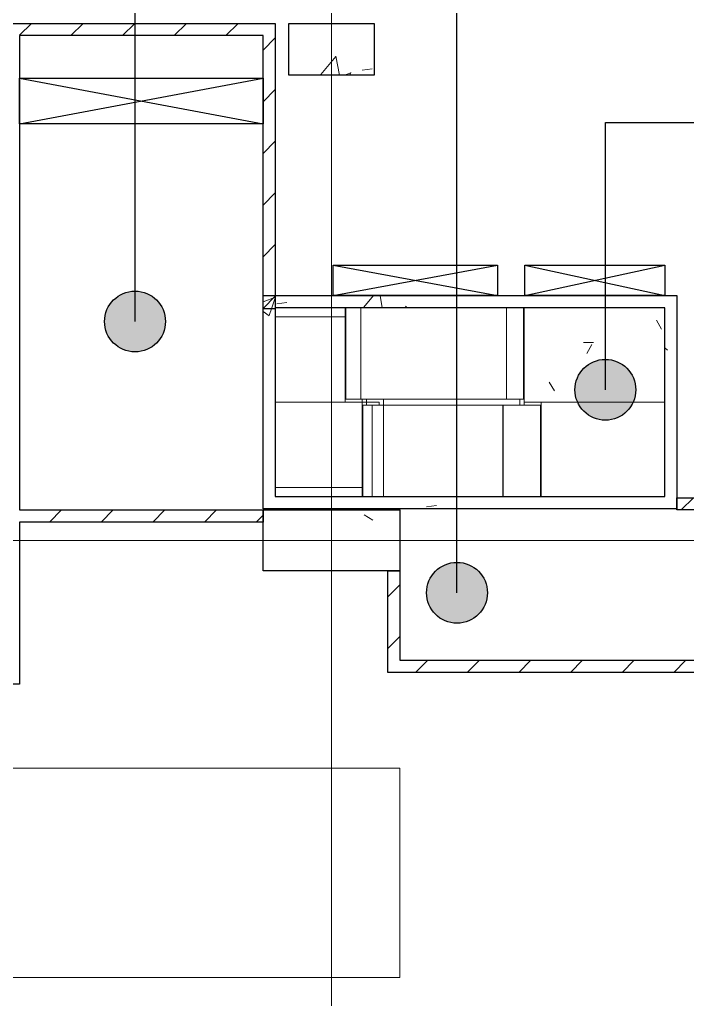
# Model space of a CAD drawing. Header units: millimetres. Extents: x -962357 to -591296, y -195428 to 59420.
# Drawn here: x -863805 to -852832, y -3959 to 12133 of the extents above; entities that cross this region are included whole.
import ezdxf

# ---------------------------------------------------------------- set-up
doc = ezdxf.new("R2010")
doc.units = ezdxf.units.MM
doc.linetypes.add('DPA_Grid _ Level 100', pattern=[10, 5.5, -1.6, 1.3, -1.6])
for name, color, linetype, lineweight in [('_ _ A-DETL-OPENING', 1, 'Continuous', 25), ('A-COLS', 5, 'Continuous', 25), ('A-COLS-E', 1, 'Continuous', 9), ('A-FLOR-E', 2, 'Continuous', 9), ('A-GENM', 1, 'Continuous', 9), ('A-ROOM-IDEN', 3, 'Continuous', 25), ('A-WALL', 5, 'Continuous', 9), ('A-WALL-PATT', 1, 'Continuous', 9), ('S-GRID', 251, 'Continuous', 9), ('S-STRS-MBND', 2, 'Continuous', 9), ('WALL-E', 2, 'Continuous', 9)]:
    doc.layers.add(name, color=color, linetype=linetype, lineweight=lineweight)
pattern_1 = [(50, (2.4, 1), (3643.682, -318.781), [381, -4191]), (355, (2.4, 1), (-704.856, 3821.136), [304.8, -3352.8]), (100.451, (306, -25.6), (2938.852, 3502.332), [323.8, -3561.801]), (46.184, (2.4, 1017), (5421.581, -840.856), [571.5, -6286.5]), (96.636, (454, 947), (4748.05, 4948.55), [485.7, -5342.702]), (351.184, (2.4, 1017), (4748.1, 4948.506), [457.2, -5029.2]), (21, (510.4, 763), (3032.288, -2045.304), [381, -4191]), (326, (510.4, 763), (1236.042, 3683.762), [304.8, -3352.8]), (71.451, (763, 592.5), (4268.343, 1638.425), [323.8, -3561.801]), (37.5, (2.4, 1), (61.772, 1691.1008), [167.64, -3144.52, 167.64, -3235.96, -3365.5]), (37.5, (2.4, 1), (61.772, 1691.1008), [-6715.76, 167.64, -3197.86]), (7.5, (2.4, 1), (1336.3933, 2003.6115), [167.64, -1772.92, 167.64, -3068.32, -1282.7]), (7.5, (2.4, 1), (1336.3933, 2003.6115), [-5176.52, 167.64, -1115.06]), (327.5, (-1130.5, 1), (2711.8178, -114.5786), [167.64, -1102.36, 167.64, -3794.76, -5257.8]), (327.5, (-1130.5, 1), (2711.8178, -114.5786), [-5232.4, 167.64, -5090.16]), (317.5, (-1638.5, 1), (2962.5856, 508.5334), [167.64, -1483.36, 167.64, -2463.8, -3733.8]), (317.5, (-1638.5, 1), (2962.5856, 508.5334), [-4282.44, 167.64, -3566.16])]
pattern_2 = [(45, (2.4, 1), (-424.26407, 424.26407), [])]

# ---------------------------------------------------------------- blocks, each defined once
blk = doc.blocks.new('Stucture Guage1 - Stucture Guage-9321021-4180-01 LOWER PLATFORM LEVEL - REFLECTED CEILING PLAN')
at = {"layer": 'A-GENM'}
for p, q in [((-913837, -163), (-857557, -163)), ((-857557, -163), (-857557, -3599)), ((-857557, -3599), (-913837, -3599))]:
    blk.add_line(p, q, dxfattribs=at)
blk = doc.blocks.new('STAIR 9 RISER - 9 RISER-14640581-4180-01 LOWER PLATFORM LEVEL - REFLECTED CEILING PLAN')
at = {"layer": 'A-GENM'}
for p, q in [((-70, 1500), (25, 1500)), ((2332, 1500), (-70, 1500)), ((25, 1500), (0, 1500)), ((0, 1500), (50, 1500)), ((50, 1500), (305, 1500)), ((305, 1500), (280, 1500)), ((280, 1500), (330, 1500)), ((330, 1500), (585, 1500)), ((585, 1500), (560, 1500)), ((560, 1500), (610, 1500)), ((610, 1500), (865, 1500)), ((865, 1500), (840, 1500)), ((840, 1500), (890, 1500)), ((890, 1500), (1145, 1500)), ((1145, 1500), (1120, 1500)), ((1120, 1500), (1170, 1500)), ((1170, 1500), (1425, 1500)), ((1425, 1500), (1400, 1500)), ((1400, 1500), (1450, 1500)), ((1450, 1500), (1705, 1500)), ((1705, 1500), (1680, 1500)), ((1680, 1500), (1730, 1500)), ((1730, 1500), (1985, 1500)), ((1985, 1500), (1960, 1500)), ((1960, 1500), (2010, 1500)), ((2010, 1500), (2265, 1500)), ((2265, 1500), (2240, 1500)), ((2240, 1500), (2290, 1500)), ((2290, 1500), (2590, 1500)), ((2580, 1500), (2332, 1500)), ((2590, 1500), (2580, 1500)), ((-540, 0), (-340, 0)), ((25, 0), (-540, 0)), ((-340, 0), (-188, 0)), ((-188, 0), (2332, 0)), ((50, 0), (0, 0)), ((0, 0), (25, 0)), ((305, 0), (50, 0)), ((330, 0), (280, 0)), ((280, 0), (305, 0)), ((585, 0), (330, 0)), ((610, 0), (560, 0)), ((560, 0), (585, 0)), ((865, 0), (610, 0)), ((890, 0), (840, 0)), ((840, 0), (865, 0)), ((1145, 0), (890, 0)), ((1170, 0), (1120, 0)), ((1120, 0), (1145, 0)), ((1425, 0), (1170, 0)), ((1450, 0), (1400, 0)), ((1400, 0), (1425, 0)), ((1705, 0), (1450, 0)), ((1730, 0), (1680, 0)), ((1680, 0), (1705, 0)), ((1985, 0), (1730, 0)), ((2010, 0), (1960, 0)), ((1960, 0), (1985, 0)), ((2265, 0), (2010, 0)), ((2290, 0), (2240, 0)), ((2240, 0), (2265, 0)), ((2780, 0), (2290, 0)), ((2332, 0), (2580, 0)), ((2580, 0), (2780, 0))]:
    blk.add_line(p, q, dxfattribs=at)
blk = doc.blocks.new('STAIR 8 RISER - 8 RISER-14633976-4180-01 LOWER PLATFORM LEVEL - REFLECTED CEILING PLAN')
at = {"layer": 'A-GENM'}
for p, q in [((-350, 0), (25, 0)), ((-340, 0), (-350, 0)), ((-188, 0), (-340, 0)), ((-340, 0), (-340, -1500)), ((-340, 0), (-340, -1500)), ((2052, 0), (-188, 0)), ((-188, 0), (-188, -1500)), ((25, 0), (0, 0)), ((0, 0), (50, 0)), ((50, 0), (305, 0)), ((305, 0), (280, 0)), ((280, 0), (330, 0)), ((330, 0), (585, 0)), ((585, 0), (560, 0)), ((560, 0), (610, 0)), ((610, 0), (865, 0)), ((865, 0), (840, 0)), ((840, 0), (890, 0)), ((890, 0), (1145, 0)), ((1145, 0), (1120, 0)), ((1120, 0), (1170, 0)), ((1170, 0), (1425, 0)), ((1425, 0), (1403, 0)), ((1403, 0), (1450, 0)), ((1450, 0), (1705, 0)), ((1705, 0), (1680, 0)), ((1680, 0), (1730, 0)), ((1730, 0), (1985, 0)), ((1985, 0), (1960, 0)), ((1960, 0), (2010, 0)), ((2010, 0), (2310, 0)), ((2300, 0), (2052, 0)), ((2310, 0), (2300, 0)), ((-540, -1500), (-340, -1500)), ((25, -1500), (-540, -1500)), ((-340, -1500), (-188, -1500)), ((-188, -1500), (2052, -1500)), ((50, -1500), (0, -1500)), ((0, -1500), (25, -1500)), ((305, -1500), (50, -1500)), ((330, -1500), (280, -1500)), ((280, -1500), (305, -1500)), ((585, -1500), (330, -1500)), ((610, -1500), (560, -1500)), ((560, -1500), (585, -1500)), ((865, -1500), (610, -1500)), ((890, -1500), (840, -1500)), ((840, -1500), (865, -1500)), ((1145, -1500), (890, -1500)), ((1170, -1500), (1120, -1500)), ((1120, -1500), (1145, -1500)), ((1425, -1500), (1170, -1500)), ((1450, -1500), (1403, -1500)), ((1403, -1500), (1425, -1500)), ((1705, -1500), (1450, -1500)), ((1730, -1500), (1680, -1500)), ((1680, -1500), (1705, -1500)), ((1985, -1500), (1730, -1500)), ((2010, -1500), (1960, -1500)), ((1960, -1500), (1985, -1500)), ((2500, -1500), (2010, -1500)), ((2052, -1500), (2300, -1500)), ((2300, -1500), (2500, -1500))]:
    blk.add_line(p, q, dxfattribs=at)
blk = doc.blocks.new('LANDING ADJ L_R - LANDING ADJ L_R-14638305-4180-01 LOWER PLATFORM LEVEL - REFLECTED CEILING PLAN')
at = {"layer": 'A-GENM'}
h = blk.add_hatch(dxfattribs=at)
h.set_pattern_fill('FP_20', color=256, style=0, pattern_type=2)
h.set_pattern_definition([(0, (854087.4, -4299), (4064, 1016), [167.64, -2880.36, 167.64, -2880.36, -16256]), (0, (854087.4, -4299), (4064, 1016), [-6096, 167.64, -5928.36, 167.64, -2880.36, -7112]), (0, (854087.4, -4299), (4064, 1016), [-15240, 167.64, -1864.36, 167.64, -4912.36]), (120, (855611.4, -3791), (-2911.8818, 3011.5272), [167.64, -2880.36, 167.64, -2880.36, -16256]), (120, (855611.4, -3791), (-2911.8818, 3011.5272), [-6096, 167.64, -5928.36, 167.64, -2880.36, -7112]), (120, (855611.4, -3791), (-2911.8818, 3011.5272), [-15240, 167.64, -1864.36, 167.64, -4912.36]), (240, (856119.4, -1759), (-1152.1182, -4027.5272), [167.64, -2880.36, 167.64, -2880.36, -16256]), (240, (856119.4, -1759), (-1152.1182, -4027.5272), [-6096, 167.64, -5928.36, 167.64, -2880.36, -7112]), (240, (856119.4, -1759), (-1152.1182, -4027.5272), [-15240, 167.64, -1864.36, 167.64, -4912.36])])
h.paths.add_polyline_path([(-1150, 0), (880, 0), (880, 1550), (-1150, 1550), (-1150, 1328)])
for p, q in [((-1150, 1550), (880, 1550)), ((-1150, 0), (-1150, 1550)), ((880, 1550), (880, 0)), ((880, 0), (-1150, 0))]:
    blk.add_line(p, q, dxfattribs=at)
blk = doc.blocks.new('LANDING ADJ L_R - LANDING ADJ L_R-14637311-4180-01 LOWER PLATFORM LEVEL - REFLECTED CEILING PLAN')
at = {"layer": 'A-GENM'}
h = blk.add_hatch(dxfattribs=at)
h.set_pattern_fill('FP_21', color=256, style=0, pattern_type=2)
h.set_pattern_definition([(0, (854367.4, -7399), (4064, 1016), [167.64, -2880.36, 167.64, -2880.36, -16256]), (0, (854367.4, -7399), (4064, 1016), [-6096, 167.64, -5928.36, 167.64, -2880.36, -7112]), (0, (854367.4, -7399), (4064, 1016), [-15240, 167.64, -1864.36, 167.64, -4912.36]), (120, (855891.4, -6891), (-2911.8818, 3011.5272), [167.64, -2880.36, 167.64, -2880.36, -16256]), (120, (855891.4, -6891), (-2911.8818, 3011.5272), [-6096, 167.64, -5928.36, 167.64, -2880.36, -7112]), (120, (855891.4, -6891), (-2911.8818, 3011.5272), [-15240, 167.64, -1864.36, 167.64, -4912.36]), (240, (856399.4, -4859), (-1152.1182, -4027.5272), [167.64, -2880.36, 167.64, -2880.36, -16256]), (240, (856399.4, -4859), (-1152.1182, -4027.5272), [-6096, 167.64, -5928.36, 167.64, -2880.36, -7112]), (240, (856399.4, -4859), (-1152.1182, -4027.5272), [-15240, 167.64, -1864.36, 167.64, -4912.36])])
h.paths.add_polyline_path([(1160, -1550), (1160, 0), (-1150, 0), (-1150, -1550), (849, -1550)])
for p, q in [((-1150, -1550), (-1150, 0)), ((-1150, 0), (1160, 0)), ((1160, 0), (1160, -1550)), ((1160, -1550), (-1150, -1550))]:
    blk.add_line(p, q, dxfattribs=at)
blk = doc.blocks.new('LANDING ADJ L_R - LANDING ADJ L_R-14637253-4180-01 LOWER PLATFORM LEVEL - REFLECTED CEILING PLAN')
at = {"layer": 'A-GENM'}
for p, q in [((1160, 1550), (-1150, 1550)), ((-1150, 1550), (-950, 1550)), ((-1150, 1550), (-1150, 1500)), ((-1150, 1550), (-1150, 1500)), ((-950, 1550), (1160, 1550)), ((1160, 0), (1160, 1550)), ((1160, 1550), (1160, 0)), ((-1150, 0), (1160, 0)), ((1160, 0), (-1150, 0)), ((-950, 0), (-1150, 0)), ((-1150, 0), (1160, 0)), ((1160, 0), (-950, 0)), ((1160, 0), (1160, 150)), ((1160, 150), (1160, 0))]:
    blk.add_line(p, q, dxfattribs=at)
blk = doc.blocks.new('LANDING ADJ L_R - LANDING ADJ L_R-14639572-4180-01 LOWER PLATFORM LEVEL - REFLECTED CEILING PLAN')
at = {"layer": 'A-GENM'}
for p, q in [((-1150, 0), (880, 0)), ((880, 0), (-1150, 0)), ((880, 0), (-1150, 0)), ((-1150, 0), (-950, 0)), ((-950, 0), (880, 0)), ((880, -150), (880, 0)), ((880, 0), (880, -150)), ((880, -1550), (880, 0)), ((880, 0), (880, -1550)), ((-950, -1550), (-1150, -1550)), ((-1150, -1550), (880, -1550)), ((880, -1550), (-950, -1550))]:
    blk.add_line(p, q, dxfattribs=at)
blk = doc.blocks.new('LANDING ADJ L_R - LANDING ADJ L_R-14639432-4180-01 LOWER PLATFORM LEVEL - REFLECTED CEILING PLAN')
at = {"layer": 'A-GENM'}
for p, q in [((-1150, 0), (560, 0)), ((560, 0), (-1150, 0)), ((560, 0), (-1150, 0)), ((-1150, 0), (-950, 0)), ((-950, 0), (560, 0)), ((560, -150), (560, 0)), ((560, 0), (560, -150)), ((560, -1550), (560, 0)), ((560, 0), (560, -1550)), ((-1150, -1500), (-1150, -1550)), ((-1150, -1500), (-1150, -1550)), ((-950, -1550), (-1150, -1550)), ((-1150, -1550), (560, -1550)), ((560, -1550), (-950, -1550))]:
    blk.add_line(p, q, dxfattribs=at)
blk = doc.blocks.new('LANDING ADJ L_R - LANDING ADJ L_R-14639591-4180-01 LOWER PLATFORM LEVEL - REFLECTED CEILING PLAN')
at = {"layer": 'A-GENM'}
for p, q in [((280, 1550), (-1150, 1550)), ((-1150, 1550), (-950, 1550)), ((-1150, 1550), (-1150, 1500)), ((-1150, 1550), (-1150, 1500)), ((-950, 1550), (280, 1550)), ((280, 0), (280, 1550)), ((280, 1550), (280, 0)), ((-1150, 0), (280, 0)), ((280, 0), (-1150, 0)), ((-950, 0), (-1150, 0)), ((-1150, 0), (280, 0)), ((280, 0), (-950, 0)), ((280, 0), (280, 150)), ((280, 150), (280, 0))]:
    blk.add_line(p, q, dxfattribs=at)
blk = doc.blocks.new('LANDING ADJ L_R - LANDING ADJ L_R-14638236-4180-01 LOWER PLATFORM LEVEL - REFLECTED CEILING PLAN')
at = {"layer": 'A-GENM'}
for p, q in [((-1150, 0), (280, 0)), ((280, 0), (-1150, 0)), ((-1150, -150), (-1150, 0)), ((-1150, 0), (-1150, -150)), ((280, 0), (-1150, 0)), ((-1150, 0), (-950, 0)), ((-1150, 0), (-1150, -1550)), ((-1150, 0), (-1150, -1550)), ((-1150, -150), (280, -150)), ((280, -150), (-1150, -150)), ((-950, 0), (280, 0)), ((280, -150), (280, 0)), ((280, 0), (280, -150)), ((280, -1550), (280, 0)), ((280, 0), (280, -1550)), ((-950, -1550), (-1150, -1550)), ((-1150, -1550), (280, -1550)), ((280, -1550), (-950, -1550))]:
    blk.add_line(p, q, dxfattribs=at)
blk = doc.blocks.new('LANDING ADJ L_R - LANDING ADJ L_R-14637640-4180-01 LOWER PLATFORM LEVEL - REFLECTED CEILING PLAN')
at = {"layer": 'A-GENM'}
for p, q in [((0, 1550), (-1150, 1550)), ((-1150, 1550), (-950, 1550)), ((-1150, 1550), (-1150, 0)), ((-1150, 1550), (-1150, 0)), ((-950, 1550), (0, 1550)), ((0, 0), (0, 1550)), ((0, 1550), (0, 0)), ((-1150, 150), (0, 150)), ((0, 150), (-1150, 150)), ((-1150, 0), (-1150, 150)), ((-1150, 150), (-1150, 0)), ((-1150, 0), (0, 0)), ((0, 0), (-1150, 0)), ((-950, 0), (-1150, 0)), ((-1150, 0), (0, 0)), ((0, 0), (-950, 0)), ((0, 0), (0, 150)), ((0, 150), (0, 0))]:
    blk.add_line(p, q, dxfattribs=at)
blk = doc.blocks.new('STAIR 9 RISER - 9 RISER-V67-4180-01 LOWER PLATFORM LEVEL - REFLECTED CEILING PLAN')
at = {"layer": 'A-GENM'}
for p, q in [((-340, 1500), (-350, 1500)), ((-340, 1500), (-62, 1500)), ((-340, 0), (-340, 1500)), ((-340, 1500), (-340, 0)), ((-62, 1500), (-62, 0)), ((2332, 1500), (-62, 1500)), ((25, 1500), (0, 1500)), ((305, 1500), (280, 1500)), ((585, 1500), (560, 1500)), ((865, 1500), (840, 1500)), ((1145, 1500), (1120, 1500)), ((1425, 1500), (1400, 1500)), ((1705, 1500), (1680, 1500)), ((1985, 1500), (1960, 1500)), ((2265, 1500), (2240, 1500)), ((2580, 1500), (2332, 1500)), ((2332, 1500), (2332, 0)), ((2590, 1500), (2580, 1500)), ((2580, 1500), (2580, 0)), ((2580, 1500), (2580, 0)), ((-540, 0), (-340, 0)), ((-62, 0), (-340, 0)), ((-62, 0), (2332, 0)), ((0, 0), (25, 0)), ((280, 0), (305, 0)), ((560, 0), (585, 0)), ((840, 0), (865, 0)), ((1120, 0), (1145, 0)), ((1400, 0), (1425, 0)), ((1680, 0), (1705, 0)), ((1960, 0), (1985, 0)), ((2240, 0), (2265, 0)), ((2332, 0), (2580, 0)), ((2580, 0), (2780, 0))]:
    blk.add_line(p, q, dxfattribs=at)
blk = doc.blocks.new('STAIR 9 RISER - 9 RISER-14633055-4180-01 LOWER PLATFORM LEVEL - REFLECTED CEILING PLAN')
at = {"layer": 'A-GENM'}
h = blk.add_hatch(dxfattribs=at)
h.set_pattern_fill('FP_22', color=256, style=0, pattern_type=2)
h.set_pattern_definition([(0, (857827.4, -5799), (4064, 1016), [167.64, -2880.36, 167.64, -2880.36, -16256]), (0, (857827.4, -5799), (4064, 1016), [-6096, 167.64, -5928.36, 167.64, -2880.36, -7112]), (0, (857827.4, -5799), (4064, 1016), [-15240, 167.64, -1864.36, 167.64, -4912.36]), (120, (859351.4, -5291), (-2911.8818, 3011.5272), [167.64, -2880.36, 167.64, -2880.36, -16256]), (120, (859351.4, -5291), (-2911.8818, 3011.5272), [-6096, 167.64, -5928.36, 167.64, -2880.36, -7112]), (120, (859351.4, -5291), (-2911.8818, 3011.5272), [-15240, 167.64, -1864.36, 167.64, -4912.36]), (240, (859859.4, -3259), (-1152.1182, -4027.5272), [167.64, -2880.36, 167.64, -2880.36, -16256]), (240, (859859.4, -3259), (-1152.1182, -4027.5272), [-6096, 167.64, -5928.36, 167.64, -2880.36, -7112]), (240, (859859.4, -3259), (-1152.1182, -4027.5272), [-15240, 167.64, -1864.36, 167.64, -4912.36])])
h.paths.add_polyline_path([(2580, -1500), (2580, 0), (1966, 0), (1966, -1500)])
for p, q in [((1960, 0), (1960, -1500)), ((1966, 0), (1960, 0)), ((1966, -1500), (1966, 0)), ((1966, 0), (2580, 0)), ((2265, 0), (2240, 0)), ((2580, 0), (2580, -1500)), ((2580, 0), (2580, -1500)), ((2590, 0), (2580, 0)), ((2580, -1500), (1966, -1500)), ((2240, -1500), (2265, -1500)), ((2580, -1500), (2780, -1500))]:
    blk.add_line(p, q, dxfattribs=at)
blk = doc.blocks.new('STAIR 7 RISER - 7 RISER-14639233-4180-01 LOWER PLATFORM LEVEL - REFLECTED CEILING PLAN')
at = {"layer": 'A-GENM'}
for p, q in [((-350, 0), (25, 0)), ((-340, 0), (-350, 0)), ((-188, 0), (-340, 0)), ((1772, 0), (-188, 0)), ((25, 0), (0, 0)), ((0, 0), (50, 0)), ((50, 0), (305, 0)), ((305, 0), (280, 0)), ((280, 0), (330, 0)), ((330, 0), (585, 0)), ((585, 0), (560, 0)), ((560, 0), (610, 0)), ((610, 0), (865, 0)), ((865, 0), (840, 0)), ((840, 0), (890, 0)), ((890, 0), (1145, 0)), ((1145, 0), (1123, 0)), ((1123, 0), (1170, 0)), ((1170, 0), (1425, 0)), ((1425, 0), (1400, 0)), ((1400, 0), (1450, 0)), ((1450, 0), (1705, 0)), ((1705, 0), (1680, 0)), ((1680, 0), (1730, 0)), ((1730, 0), (2030, 0)), ((2020, 0), (1772, 0)), ((2030, 0), (2020, 0)), ((-540, -1500), (-340, -1500)), ((25, -1500), (-540, -1500)), ((-340, -1500), (-188, -1500)), ((-188, -1500), (1772, -1500)), ((50, -1500), (0, -1500)), ((0, -1500), (25, -1500)), ((305, -1500), (50, -1500)), ((330, -1500), (280, -1500)), ((280, -1500), (305, -1500)), ((585, -1500), (330, -1500)), ((610, -1500), (560, -1500)), ((560, -1500), (585, -1500)), ((865, -1500), (610, -1500)), ((890, -1500), (840, -1500)), ((840, -1500), (865, -1500)), ((1145, -1500), (890, -1500)), ((1170, -1500), (1123, -1500)), ((1123, -1500), (1145, -1500)), ((1425, -1500), (1170, -1500)), ((1450, -1500), (1400, -1500)), ((1400, -1500), (1425, -1500)), ((1705, -1500), (1450, -1500)), ((1730, -1500), (1680, -1500)), ((1680, -1500), (1705, -1500)), ((2220, -1500), (1730, -1500)), ((1772, -1500), (2020, -1500)), ((2020, -1500), (2220, -1500))]:
    blk.add_line(p, q, dxfattribs=at)
blk = doc.blocks.new('C-1-PP19-AR-4180-01-B_20250908-040939_EXDOWNLIGHT')
at = {"layer": 'A-GENM', "rotation": 180}
for name, p in [('LANDING ADJ L_R - LANDING ADJ L_R-14639591-4180-01 LOWER PLATFORM LEVEL - REFLECTED CEILING PLAN', (-114645, 3820)), ('LANDING ADJ L_R - LANDING ADJ L_R-14637640-4180-01 LOWER PLATFORM LEVEL - REFLECTED CEILING PLAN', (-114925, 3820)), ('STAIR 9 RISER - 9 RISER-V67-4180-01 LOWER PLATFORM LEVEL - REFLECTED CEILING PLAN', (-111185, 3820)), ('STAIR 9 RISER - 9 RISER-14640581-4180-01 LOWER PLATFORM LEVEL - REFLECTED CEILING PLAN', (-110905, 3820)), ('LANDING ADJ L_R - LANDING ADJ L_R-14639432-4180-01 LOWER PLATFORM LEVEL - REFLECTED CEILING PLAN', (-114365, 720)), ('LANDING ADJ L_R - LANDING ADJ L_R-14638236-4180-01 LOWER PLATFORM LEVEL - REFLECTED CEILING PLAN', (-114645, 720))]:
    blk.add_blockref(name, p, dxfattribs=at)
at = {"layer": 'A-GENM'}
for name, p in [('LANDING ADJ L_R - LANDING ADJ L_R-14637311-4180-01 LOWER PLATFORM LEVEL - REFLECTED CEILING PLAN', (-109685, 3820)), ('LANDING ADJ L_R - LANDING ADJ L_R-14639572-4180-01 LOWER PLATFORM LEVEL - REFLECTED CEILING PLAN', (-109405, 3820)), ('LANDING ADJ L_R - LANDING ADJ L_R-14637253-4180-01 LOWER PLATFORM LEVEL - REFLECTED CEILING PLAN', (-109685, 720)), ('LANDING ADJ L_R - LANDING ADJ L_R-14638305-4180-01 LOWER PLATFORM LEVEL - REFLECTED CEILING PLAN', (-109405, 720)), ('STAIR 8 RISER - 8 RISER-14633976-4180-01 LOWER PLATFORM LEVEL - REFLECTED CEILING PLAN', (-113145, 2220)), ('STAIR 7 RISER - 7 RISER-14639233-4180-01 LOWER PLATFORM LEVEL - REFLECTED CEILING PLAN', (-112865, 2220)), ('STAIR 9 RISER - 9 RISER-14633055-4180-01 LOWER PLATFORM LEVEL - REFLECTED CEILING PLAN', (-113145, 2220)), ('Stucture Guage1 - Stucture Guage-9321021-4180-01 LOWER PLATFORM LEVEL - REFLECTED CEILING PLAN', (744682, -3579))]:
    blk.add_blockref(name, p, dxfattribs=at)

msp = doc.modelspace()

# ---------------------------------------------------------------- hatches: boundary and pattern name
at = {"layer": 'A-COLS-E'}
h = msp.add_hatch(dxfattribs=at)
h.set_pattern_fill('FP_1', color=256, style=0, pattern_type=2)
h.set_pattern_definition(pattern_1)
h.paths.add_polyline_path([(-857980, 11220), (-857980, 12070), (-859380, 12070), (-859380, 11220), (-859327.4, 11220)])
h = msp.add_hatch(dxfattribs=at)
h.set_pattern_fill('FP_1', color=256, style=0, pattern_type=2)
h.set_pattern_definition(pattern_1)
h.paths.add_polyline_path([(-857555, 3080), (-857555, 4080), (-859805, 4080), (-859805, 3080), (-859327.4, 3080)])
at = {"layer": 'A-ROOM-IDEN'}
h = msp.add_hatch(color=256, dxfattribs=at)
edge = h.paths.add_edge_path()
edge.add_arc((-861908.1, 7174.2), 500, 0, 360)
h = msp.add_hatch(color=256, dxfattribs=at)
edge = h.paths.add_edge_path()
edge.add_arc((-854179.6, 6052.5), 500, 0, 360)
h = msp.add_hatch(color=256, dxfattribs=at)
edge = h.paths.add_edge_path()
edge.add_arc((-856618.1, 2718.8), 500, 0, 360)
at = {"layer": 'A-WALL-PATT'}
h = msp.add_hatch(dxfattribs=at)
h.set_pattern_fill('FP_2', color=256, style=0, pattern_type=2)
h.set_pattern_definition(pattern_2)
h.paths.add_polyline_path([(-859605, 11870), (-859605, 12070), (-863805, 12070), (-863805, 11870), (-859805, 11870)])
h = msp.add_hatch(dxfattribs=at)
h.set_pattern_fill('FP_2', color=256, style=0, pattern_type=2)
h.set_pattern_definition(pattern_2)
h.paths.add_polyline_path([(-859805, 7380), (-859605, 7380), (-859605, 11870), (-859805, 11870), (-859805, 8750.4)])
h = msp.add_hatch(dxfattribs=at)
h.set_pattern_fill('FP_1', color=256, style=0, pattern_type=2)
h.set_pattern_definition(pattern_1)
h.paths.add_polyline_path([(-853205, 7400), (-853205, 7600), (-859805, 7600), (-859805, 7400), (-853516.3, 7400)])
h = msp.add_hatch(dxfattribs=at)
h.set_pattern_fill('FP_1', color=256, style=0, pattern_type=2)
h.set_pattern_definition(pattern_1)
h.paths.add_polyline_path([(-853205, 4100), (-853005, 4100), (-853005, 7600), (-853205, 7600), (-853205, 4300)])
h = msp.add_hatch(dxfattribs=at)
h.set_pattern_fill('FP_1', color=256, style=0, pattern_type=2)
h.set_pattern_definition(pattern_1)
h.paths.add_polyline_path([(-859605, 4300), (-859605, 7400), (-859805, 7400), (-859805, 4300)])
h = msp.add_hatch(dxfattribs=at)
h.set_pattern_fill('FP_1', color=256, style=0, pattern_type=2)
h.set_pattern_definition(pattern_1)
h.paths.add_polyline_path([(-853516.3, 4100), (-853205, 4100), (-853205, 4300), (-859805, 4300), (-859805, 4100), (-856421.9, 4100)])
h = msp.add_hatch(dxfattribs=at)
h.set_pattern_fill('FP_2', color=256, style=0, pattern_type=2)
h.set_pattern_definition(pattern_2)
h.paths.add_polyline_path([(-852380, 4080), (-852380, 4280), (-853005, 4280), (-853005, 4080)])
h = msp.add_hatch(dxfattribs=at)
h.set_pattern_fill('FP_2', color=256, style=0, pattern_type=2)
h.set_pattern_definition(pattern_2)
h.paths.add_polyline_path([(-859805, 3880), (-859805, 4080), (-864005, 4080), (-864005, 3880), (-863805, 3880)])
h = msp.add_hatch(dxfattribs=at)
h.set_pattern_fill('FP_2', color=256, style=0, pattern_type=2)
h.set_pattern_definition(pattern_2)
h.paths.add_polyline_path([(-857755, 1410), (-857555, 1410), (-857555, 3080), (-857755, 3080), (-857755, 2506)])
h = msp.add_hatch(dxfattribs=at)
h.set_pattern_fill('FP_2', color=256, style=0, pattern_type=2)
h.set_pattern_definition(pattern_2)
h.paths.add_polyline_path([(-852380, 1410), (-852380, 1610), (-857555, 1610), (-857555, 1410), (-853516.3, 1410)])

# ---------------------------------------------------------------- linework, layer by layer
at = {"layer": '_ _ A-DETL-OPENING'}
for p, q in [((-863805, 10420), (-859805, 11170)), ((-863805, 11170), (-859805, 10420)), ((-863805, 10420), (-863805, 11170)), ((-863805, 11170), (-859805, 11170)), ((-859805, 11170), (-859805, 10420)), ((-859805, 10420), (-863805, 10420)), ((-858655, 7600), (-855955, 8100)), ((-858655, 8100), (-855955, 7600)), ((-858655, 7600), (-858655, 8100)), ((-858655, 8100), (-855955, 8100)), ((-855955, 8100), (-855955, 7600)), ((-855505, 7600), (-853205, 8100)), ((-855505, 8100), (-853205, 7600)), ((-855505, 7600), (-855505, 8100)), ((-855505, 8100), (-853205, 8100)), ((-853205, 8100), (-853205, 7600)), ((-855955, 7600), (-858655, 7600)), ((-853205, 7600), (-855505, 7600))]:
    msp.add_line(p, q, dxfattribs=at)
at = {"layer": 'A-COLS'}
for p, q in [((-859380, 11220), (-859380, 12070)), ((-859380, 12070), (-857980, 12070)), ((-857980, 12070), (-857980, 11220)), ((-857980, 11220), (-859380, 11220)), ((-859805, 3080), (-859805, 4080)), ((-859805, 4080), (-857555, 4080)), ((-857555, 4080), (-857555, 3080)), ((-857555, 3080), (-859805, 3080))]:
    msp.add_line(p, q, dxfattribs=at)
at = {"layer": 'A-FLOR-E'}
for p, q in [((-863805, 11170), (-859805, 11170)), ((-863805, 10420), (-863805, 11170)), ((-859805, 11170), (-859805, 10420)), ((-859805, 10420), (-863805, 10420)), ((-858655, 8100), (-858655, 7600)), ((-855955, 8100), (-858655, 8100)), ((-855955, 7600), (-855955, 8100)), ((-853205, 8100), (-855505, 8100)), ((-855505, 8100), (-855505, 7600)), ((-853205, 7600), (-853205, 8100)), ((-858655, 7600), (-855955, 7600)), ((-855505, 7600), (-853205, 7600)), ((-859605, 7400), (-853205, 7400)), ((-859605, 4300), (-859605, 7400)), ((-853205, 7400), (-853205, 4300)), ((-853205, 4300), (-859605, 4300)), ((-857555, 1610), (-857555, 4100)), ((-857555, 4100), (-853005, 4100)), ((-853005, 4100), (-857555, 4100)), ((-857555, 4100), (-857555, 1610)), ((-852380, 1610), (-857555, 1610)), ((-857555, 1610), (-852380, 1610))]:
    msp.add_line(p, q, dxfattribs=at)
at = {"layer": 'A-ROOM-IDEN'}
for p, q in [((-861908.1, 7174.2), (-861908.1, 24399.9)), ((-856618.1, 2718.8), (-856618.1, 20316)), ((-854179.6, 10445.1), (-851867, 10445.1)), ((-854179.6, 6052.5), (-854179.6, 10445.1))]:
    msp.add_line(p, q, dxfattribs=at)
for centre in [(-861908.1, 7174.2), (-854179.6, 6052.5), (-856618.1, 2718.8)]:
    msp.add_circle(centre, 500, dxfattribs=at)
at = {"layer": 'A-WALL', "color": 7, "lineweight": 25}
for p, q in [((-864005, 12070), (-863805, 12070)), ((-863805, 12070), (-859605, 12070)), ((-859605, 12070), (-859605, 11870)), ((-863805, 11870), (-863805, 4080)), ((-859805, 11870), (-863805, 11870)), ((-859805, 7380), (-859805, 11870)), ((-859605, 11870), (-859605, 7380)), ((-859805, 7400), (-859805, 7600)), ((-859805, 7600), (-853205, 7600)), ((-853205, 7600), (-853005, 7600)), ((-853005, 7600), (-853005, 4100)), ((-859805, 4300), (-859805, 7400)), ((-859605, 7380), (-859805, 7380)), ((-859605, 7400), (-859605, 4300)), ((-853205, 7400), (-859605, 7400)), ((-853205, 4300), (-853205, 7400)), ((-859805, 4100), (-859805, 4300)), ((-859605, 4300), (-853205, 4300)), ((-853005, 4080), (-853005, 4280)), ((-853005, 4280), (-852380, 4280)), ((-863805, 4080), (-859805, 4080)), ((-853205, 4100), (-859805, 4100)), ((-859805, 4080), (-859805, 3880)), ((-853005, 4100), (-853205, 4100)), ((-852380, 4080), (-853005, 4080)), ((-859805, 3880), (-863805, 3880)), ((-863805, 3880), (-863805, 1420)), ((-857755, 1410), (-857755, 3080)), ((-857755, 3080), (-857555, 3080)), ((-857555, 3080), (-857555, 1610)), ((-857555, 1610), (-852380, 1610)), ((-863805, 1420), (-863805, 1220)), ((-857555, 1410), (-857755, 1410)), ((-852380, 1410), (-857555, 1410)), ((-863805, 1220), (-868955, 1220))]:
    msp.add_line(p, q, dxfattribs=at)
at = {"layer": 'S-GRID', "linetype": 'DPA_Grid _ Level 100'}
for p, q in [((-858680, -30741.3), (-858680, 54920.2)), ((-602984.2, 3580), (-957857, 3580))]:
    msp.add_line(p, q, dxfattribs=at)
at = {"layer": 'S-STRS-MBND'}
for p, q in [((-859605, 7400), (-859605, 4300)), ((-857825, 7400), (-859605, 7400)), ((-859605, 7400), (-859605, 4300)), ((-858105, 7400), (-859605, 7400)), ((-855865, 7400), (-858105, 7400)), ((-855585, 7400), (-857825, 7400)), ((-853205, 7400), (-855865, 7400)), ((-853205, 7400), (-855585, 7400)), ((-853205, 7400), (-855358.2, 7400)), ((-853205, 4300), (-853205, 7400)), ((-853205, 4300), (-853205, 7400)), ((-853205, 4300), (-853205, 7400)), ((-858105, 5800), (-858105, 5900)), ((-855865, 5900), (-858105, 5900)), ((-857825, 5800), (-858105, 5800)), ((-857825, 5800), (-857825, 5900)), ((-855585, 5900), (-857825, 5900)), ((-857545, 5800), (-857825, 5800)), ((-857825, 5800), (-857825, 4300)), ((-857825, 5800), (-855865, 5800)), ((-857825, 5800), (-855585, 5800)), ((-857545, 5800), (-855865, 5800)), ((-855865, 5900), (-855585, 5900)), ((-855515, 5800), (-855865, 5800)), ((-855515, 5800), (-855862, 5800)), ((-855585, 5900), (-855515, 5900)), ((-855585, 5900), (-855585, 5800)), ((-859605, 4300), (-857545, 4300)), ((-859605, 4300), (-857825, 4300)), ((-857825, 4300), (-855865, 4300)), ((-857825, 4300), (-855585, 4300)), ((-857545, 4300), (-855865, 4300)), ((-855865, 4300), (-853205, 4300)), ((-855862, 4300), (-853205, 4300)), ((-855585, 4300), (-853205, 4300))]:
    msp.add_line(p, q, dxfattribs=at)
at = {"layer": 'WALL-E'}
for p, q in [((-863805, 11170), (-863805, 10420)), ((-863805, 10420), (-863805, 11170)), ((-863805, 10420), (-863805, 11170)), ((-863805, 11170), (-863805, 10420)), ((-863805, 11170), (-859805, 11170)), ((-859805, 11170), (-863805, 11170)), ((-859805, 11170), (-859805, 10420)), ((-859805, 10420), (-859805, 11170)), ((-858655, 7600), (-858655, 8100)), ((-858655, 8100), (-858655, 7600)), ((-858655, 8100), (-855955, 8100)), ((-855955, 8100), (-858655, 8100)), ((-855505, 8100), (-853205, 8100)), ((-853205, 8100), (-855505, 8100)), ((-858655, 7600), (-855955, 7600)), ((-855955, 7600), (-858655, 7600)), ((-855505, 7600), (-853205, 7600)), ((-853205, 7600), (-855505, 7600)), ((-859605, 7400), (-853205, 7400)), ((-853205, 7400), (-859605, 7400)), ((-859605, 4300), (-859605, 7400)), ((-859605, 7400), (-859605, 4300)), ((-853205, 7400), (-853205, 4300)), ((-853205, 4300), (-853205, 7400)), ((-853205, 4300), (-859605, 4300)), ((-859605, 4300), (-853205, 4300)), ((-853305, 4300), (-854405, 4300)), ((-854405, 4300), (-853305, 4300))]:
    msp.add_line(p, q, dxfattribs=at)

# ---------------------------------------------------------------- block references
msp.add_blockref('C-1-PP19-AR-4180-01-B_20250908-040939_EXDOWNLIGHT', (-744680, 3580))

doc.saveas('drawing.dxf')
